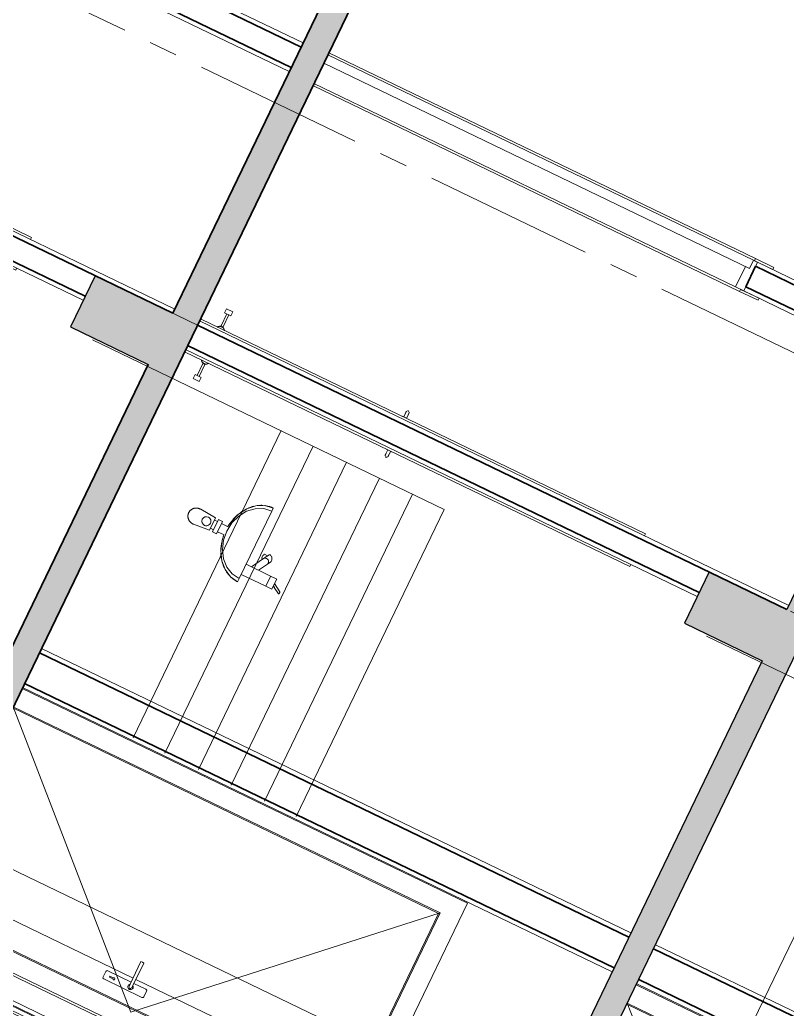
# Model space of a CAD drawing. Header units: millimetres. Extents: x 1373 to 40779, y 1939 to 6439.
# Drawn here: x 4892.6 to 4977, y 4713.9 to 4822.8 of the extents above; entities that cross this region are included whole.
import ezdxf

# ---------------------------------------------------------------- set-up
doc = ezdxf.new("R2010")
doc.units = ezdxf.units.MM
doc.linetypes.add('IMPORT-CENTER2', pattern=[112.5, 75, -12.5, 12.5, -12.5])
for name, color, linetype, lineweight in [('A-AREA-IDEN', 2, 'Continuous', 18), ('A-DETL', 6, 'Continuous', 30), ('A-DETL-GENF', 92, 'Continuous', 18), ('A-DOOR', 31, 'Continuous', 18), ('A-DOOR-FRAM', 31, 'Continuous', 18), ('A-FLOR-FNSH', 192, 'Continuous', 35), ('A-WALL', 20, 'Continuous', 9), ('A-WALL-FNSH', 113, 'Continuous', 18), ('HESAPLAMALAR', 2, 'Continuous', 30), ('P-SANR-FIXT', 6, 'Continuous', 18), ('S-GRID', 252, 'IMPORT-CENTER2', 5), ('YAZI', 2, 'Continuous', 18)]:
    doc.layers.add(name, color=color, linetype=linetype, lineweight=lineweight)

# ---------------------------------------------------------------- blocks, each defined once
blk = doc.blocks.new('_MB_KAPI_CAMLI_B - _m_kapı_80_camlı-V3-Schnitt 1')
at = {"layer": 'A-DOOR'}
for p, q in [((-477.55, 500), (-477.55, 501.22)), ((-476.05, 500.7), (-477.55, 500.7)), ((-477.55, 498.78), (-477.55, 500)), ((-477.55, 499.3), (-476.05, 499.3)), ((-476.82, 409.19), (-476.82, 410.81)), ((-476.82, 409.19), (-476.82, 409.6)), ((-470.65, 410.5), (-476.4, 410.5)), ((-476.4, 410.5), (-476.4, 409.5)), ((-476.4, 409.5), (-470.65, 409.5)), ((-468.65, 411.5), (-470.65, 411.5)), ((-470.65, 411.5), (-470.65, 408.5)), ((-468.65, 411.5), (-468.65, 408.5)), ((-470.65, 408.5), (-468.65, 408.5))]:
    blk.add_line(p, q, dxfattribs=at)
at = {"layer": 'A-DOOR', "flags": 128}
for points in [[(-475.05, 500.7), (-475.05, 500.7), (-475.05, 500.7), (-475.06, 500.7), (-475.06, 500.7), (-475.07, 500.7), (-475.08, 500.7), (-475.09, 500.7), (-475.1, 500.7), (-475.11, 500.7), (-475.13, 500.7), (-475.14, 500.7), (-475.16, 500.7), (-475.18, 500.7), (-475.2, 500.7), (-475.22, 500.7), (-475.25, 500.7), (-475.27, 500.7), (-475.3, 500.7), (-475.32, 500.7), (-475.35, 500.7), (-475.38, 500.7), (-475.41, 500.7), (-475.44, 500.7), (-475.48, 500.7), (-475.51, 500.7), (-475.54, 500.7), (-475.58, 500.7), (-475.61, 500.7), (-475.65, 500.7), (-475.69, 500.7), (-475.72, 500.7), (-475.76, 500.7), (-475.8, 500.7), (-475.84, 500.7), (-475.88, 500.7), (-475.92, 500.7), (-475.96, 500.7), (-476, 500.7), (-476.04, 500.7), (-476.05, 500.7)], [(-476.05, 499.3), (-476.01, 499.3), (-475.97, 499.3), (-475.93, 499.3), (-475.89, 499.3), (-475.85, 499.3), (-475.81, 499.3), (-475.77, 499.3), (-475.73, 499.3), (-475.7, 499.3), (-475.66, 499.3), (-475.62, 499.3), (-475.59, 499.3), (-475.55, 499.3), (-475.52, 499.3), (-475.48, 499.3), (-475.45, 499.3), (-475.42, 499.3), (-475.39, 499.3), (-475.36, 499.3), (-475.33, 499.3), (-475.3, 499.3), (-475.28, 499.3), (-475.25, 499.3), (-475.23, 499.3), (-475.21, 499.3), (-475.19, 499.3), (-475.17, 499.3), (-475.15, 499.3), (-475.13, 499.3), (-475.12, 499.3), (-475.1, 499.3), (-475.09, 499.3), (-475.08, 499.3), (-475.07, 499.3), (-475.06, 499.3), (-475.06, 499.3), (-475.05, 499.3), (-475.05, 499.3), (-475.05, 499.3)], [(-477.67, 411.74), (-477.6, 411.7), (-477.53, 411.66), (-477.47, 411.62), (-477.41, 411.57), (-477.34, 411.52), (-477.28, 411.46), (-477.23, 411.41), (-477.17, 411.35), (-477.12, 411.29), (-477.07, 411.23), (-477.02, 411.16), (-476.98, 411.1), (-476.93, 411.03), (-476.89, 410.96), (-476.86, 410.89), (-476.82, 410.82), (-476.82, 410.81)], [(-476.82, 409.19), (-476.85, 409.12), (-476.89, 409.05), (-476.93, 408.98), (-476.97, 408.91), (-477.01, 408.85), (-477.06, 408.78), (-477.11, 408.72), (-477.16, 408.66), (-477.22, 408.6), (-477.28, 408.54), (-477.34, 408.49), (-477.4, 408.44), (-477.46, 408.39), (-477.53, 408.34), (-477.59, 408.3), (-477.66, 408.26)], [(-476.82, 410.81), (-476.81, 410.79), (-476.8, 410.77), (-476.79, 410.75), (-476.78, 410.73), (-476.77, 410.72), (-476.75, 410.7), (-476.74, 410.68), (-476.73, 410.67), (-476.71, 410.65), (-476.7, 410.64), (-476.68, 410.62), (-476.67, 410.61), (-476.65, 410.6), (-476.63, 410.59), (-476.62, 410.57), (-476.6, 410.56), (-476.58, 410.55), (-476.56, 410.54), (-476.54, 410.54), (-476.52, 410.53), (-476.5, 410.52), (-476.48, 410.52), (-476.46, 410.51), (-476.44, 410.51), (-476.42, 410.5), (-476.4, 410.5), (-476.4, 410.5)], [(-476.4, 409.5), (-476.42, 409.5), (-476.44, 409.49), (-476.46, 409.49), (-476.48, 409.48), (-476.5, 409.48), (-476.52, 409.47), (-476.54, 409.46), (-476.56, 409.46), (-476.58, 409.45), (-476.6, 409.44), (-476.61, 409.43), (-476.63, 409.42), (-476.65, 409.4), (-476.67, 409.39), (-476.68, 409.38), (-476.7, 409.36), (-476.71, 409.35), (-476.73, 409.33), (-476.74, 409.32), (-476.75, 409.3), (-476.77, 409.29), (-476.78, 409.27), (-476.79, 409.25), (-476.8, 409.23), (-476.81, 409.21), (-476.82, 409.2), (-476.82, 409.19)]]:
    blk.add_lwpolyline(points, dxfattribs=at)
at = {"layer": 'A-DOOR'}
for start, end in [(60, 105), (255, 300), (0, 30), (330, 0)]:
    blk.add_arc((-475.05, 500), 0.7, start, end, dxfattribs=at)
at = {"layer": 'A-DOOR-FRAM'}
for p, q in [((-493.65, 400), (-493.65, 617.5)), ((-492.65, 617.5), (-493.65, 617.5)), ((-477.65, 617.5), (-478.65, 617.5)), ((-477.65, 617.5), (-477.65, 400))]:
    blk.add_line(p, q, dxfattribs=at)
blk = doc.blocks.new('_MB_KAPI_CAMLI_B - _m_kapı_100_camlı-2073306-Schnitt 1')
at = {"layer": 'A-DOOR'}
for p, q in [((-493.75, 500.7), (-495.25, 500.7)), ((-493.75, 501.22), (-493.75, 500)), ((-495.25, 499.3), (-493.75, 499.3)), ((-493.75, 500), (-493.75, 498.78)), ((-500.65, 411.5), (-502.65, 411.5)), ((-502.65, 408.5), (-502.65, 411.5)), ((-500.65, 408.5), (-500.65, 411.5)), ((-494.9, 410.5), (-500.65, 410.5)), ((-500.65, 409.5), (-494.9, 409.5)), ((-494.9, 409.5), (-494.9, 410.5)), ((-494.48, 410.81), (-494.48, 409.19)), ((-494.48, 409.6), (-494.48, 409.19)), ((-502.65, 408.5), (-500.65, 408.5))]:
    blk.add_line(p, q, dxfattribs=at)
at = {"layer": 'A-DOOR', "flags": 128}
for points in [[(-495.25, 500.7), (-495.29, 500.7), (-495.33, 500.7), (-495.37, 500.7), (-495.41, 500.7), (-495.45, 500.7), (-495.49, 500.7), (-495.52, 500.7), (-495.56, 500.7), (-495.6, 500.7), (-495.64, 500.7), (-495.67, 500.7), (-495.71, 500.7), (-495.75, 500.7), (-495.78, 500.7), (-495.81, 500.7), (-495.85, 500.7), (-495.88, 500.7), (-495.91, 500.7), (-495.94, 500.7), (-495.97, 500.7), (-495.99, 500.7), (-496.02, 500.7), (-496.04, 500.7), (-496.07, 500.7), (-496.09, 500.7), (-496.11, 500.7), (-496.13, 500.7), (-496.15, 500.7), (-496.17, 500.7), (-496.18, 500.7), (-496.19, 500.7), (-496.21, 500.7), (-496.22, 500.7), (-496.23, 500.7), (-496.23, 500.7), (-496.24, 500.7), (-496.24, 500.7), (-496.25, 500.7), (-496.25, 500.7)], [(-496.25, 499.3), (-496.25, 499.3), (-496.25, 499.3), (-496.24, 499.3), (-496.24, 499.3), (-496.23, 499.3), (-496.22, 499.3), (-496.21, 499.3), (-496.2, 499.3), (-496.18, 499.3), (-496.17, 499.3), (-496.15, 499.3), (-496.14, 499.3), (-496.12, 499.3), (-496.1, 499.3), (-496.07, 499.3), (-496.05, 499.3), (-496.03, 499.3), (-496, 499.3), (-495.97, 499.3), (-495.95, 499.3), (-495.92, 499.3), (-495.89, 499.3), (-495.85, 499.3), (-495.82, 499.3), (-495.79, 499.3), (-495.75, 499.3), (-495.72, 499.3), (-495.68, 499.3), (-495.65, 499.3), (-495.61, 499.3), (-495.57, 499.3), (-495.54, 499.3), (-495.5, 499.3), (-495.46, 499.3), (-495.42, 499.3), (-495.38, 499.3), (-495.34, 499.3), (-495.3, 499.3), (-495.26, 499.3), (-495.25, 499.3)], [(-494.9, 410.5), (-494.88, 410.5), (-494.86, 410.51), (-494.84, 410.51), (-494.82, 410.52), (-494.8, 410.52), (-494.78, 410.53), (-494.76, 410.54), (-494.74, 410.54), (-494.72, 410.55), (-494.7, 410.56), (-494.68, 410.57), (-494.66, 410.58), (-494.65, 410.6), (-494.63, 410.61), (-494.62, 410.62), (-494.6, 410.64), (-494.58, 410.65), (-494.57, 410.67), (-494.56, 410.68), (-494.54, 410.7), (-494.53, 410.71), (-494.52, 410.73), (-494.51, 410.75), (-494.5, 410.77), (-494.49, 410.79), (-494.48, 410.8), (-494.48, 410.81)], [(-494.48, 409.19), (-494.49, 409.21), (-494.5, 409.23), (-494.51, 409.25), (-494.52, 409.27), (-494.53, 409.28), (-494.54, 409.3), (-494.56, 409.32), (-494.57, 409.33), (-494.58, 409.35), (-494.6, 409.36), (-494.61, 409.38), (-494.63, 409.39), (-494.65, 409.4), (-494.66, 409.41), (-494.68, 409.43), (-494.7, 409.44), (-494.72, 409.45), (-494.74, 409.46), (-494.75, 409.46), (-494.77, 409.47), (-494.79, 409.48), (-494.81, 409.48), (-494.83, 409.49), (-494.85, 409.49), (-494.87, 409.5), (-494.9, 409.5), (-494.9, 409.5)], [(-494.48, 410.81), (-494.45, 410.88), (-494.41, 410.95), (-494.37, 411.02), (-494.33, 411.09), (-494.28, 411.15), (-494.24, 411.22), (-494.19, 411.28), (-494.13, 411.34), (-494.08, 411.4), (-494.02, 411.46), (-493.96, 411.51), (-493.9, 411.56), (-493.84, 411.61), (-493.77, 411.66), (-493.7, 411.7), (-493.64, 411.74)], [(-493.63, 408.26), (-493.69, 408.3), (-493.76, 408.34), (-493.83, 408.38), (-493.89, 408.43), (-493.95, 408.48), (-494.01, 408.54), (-494.07, 408.59), (-494.13, 408.65), (-494.18, 408.71), (-494.23, 408.77), (-494.28, 408.84), (-494.32, 408.9), (-494.36, 408.97), (-494.4, 409.04), (-494.44, 409.11), (-494.47, 409.18), (-494.48, 409.19)]]:
    blk.add_lwpolyline(points, dxfattribs=at)
at = {"layer": 'A-DOOR'}
for start, end in [(75, 120), (150, 180), (180, 210), (240, 285)]:
    blk.add_arc((-496.25, 500), 0.7, start, end, dxfattribs=at)
blk = doc.blocks.new('_MB_KAPI_CAMLI_B - _m_kapı_100_camlı-V2-Schnitt 1')
at = {"layer": 'A-DOOR'}
for p, q in [((-205.65, 505), (-304.15, 608.5)), ((-207.65, 608), (-303.65, 608)), ((-303.65, 400), (-303.65, 608)), ((-207.65, 608), (-207.65, 400)), ((-239.65, 596), (-239.65, 416)), ((-239.65, 596), (-219.65, 596)), ((-219.65, 500.66), (-219.65, 596)), ((-205.65, 505), (-304.15, 400)), ((-217.65, 506.52), (-217.65, 500.67)), ((-214.32, 507.19), (-216.98, 507.19)), ((-213.65, 487.86), (-213.65, 506.52)), ((-216.65, 500.7), (-227.65, 500.7)), ((-227.65, 500.7), (-227.65, 500)), ((-227.65, 500), (-227.65, 499.3)), ((-227.65, 499.3), (-216.65, 499.3)), ((-219.65, 416), (-219.65, 499.32)), ((-217.65, 499.32), (-217.65, 487.86)), ((-215.9, 489.76), (-215.9, 491.39)), ((-215.4, 489.76), (-215.9, 489.76)), ((-215.4, 491.39), (-215.4, 489.76)), ((-216.98, 487.19), (-214.32, 487.19)), ((-239.65, 416), (-219.65, 416))]:
    blk.add_line(p, q, dxfattribs=at)
at = {"layer": 'A-DOOR', "flags": 128}
for points in [[(-215.65, 500.7), (-215.65, 500.7), (-215.65, 500.7), (-215.66, 500.7), (-215.66, 500.7), (-215.67, 500.7), (-215.68, 500.7), (-215.69, 500.7), (-215.7, 500.7), (-215.71, 500.7), (-215.73, 500.7), (-215.74, 500.7), (-215.76, 500.7), (-215.78, 500.7), (-215.8, 500.7), (-215.82, 500.7), (-215.85, 500.7), (-215.87, 500.7), (-215.9, 500.7), (-215.92, 500.7), (-215.95, 500.7), (-215.98, 500.7), (-216.01, 500.7), (-216.04, 500.7), (-216.08, 500.7), (-216.11, 500.7), (-216.14, 500.7), (-216.18, 500.7), (-216.21, 500.7), (-216.25, 500.7), (-216.29, 500.7), (-216.32, 500.7), (-216.36, 500.7), (-216.4, 500.7), (-216.44, 500.7), (-216.48, 500.7), (-216.52, 500.7), (-216.56, 500.7), (-216.6, 500.7), (-216.64, 500.7), (-216.65, 500.7)], [(-216.65, 499.3), (-216.61, 499.3), (-216.57, 499.3), (-216.53, 499.3), (-216.49, 499.3), (-216.45, 499.3), (-216.41, 499.3), (-216.37, 499.3), (-216.33, 499.3), (-216.3, 499.3), (-216.26, 499.3), (-216.22, 499.3), (-216.19, 499.3), (-216.15, 499.3), (-216.12, 499.3), (-216.08, 499.3), (-216.05, 499.3), (-216.02, 499.3), (-215.99, 499.3), (-215.96, 499.3), (-215.93, 499.3), (-215.9, 499.3), (-215.88, 499.3), (-215.85, 499.3), (-215.83, 499.3), (-215.81, 499.3), (-215.79, 499.3), (-215.77, 499.3), (-215.75, 499.3), (-215.73, 499.3), (-215.72, 499.3), (-215.7, 499.3), (-215.69, 499.3), (-215.68, 499.3), (-215.67, 499.3), (-215.66, 499.3), (-215.66, 499.3), (-215.65, 499.3), (-215.65, 499.3), (-215.65, 499.3)]]:
    blk.add_lwpolyline(points, dxfattribs=at)
at = {"layer": 'A-DOOR'}
for centre, radius, start, end in [((-216.98, 506.52), 0.668, 90, 180), ((-214.32, 506.52), 0.668, 0, 90), ((-215.65, 500), 1.22, 0, 146.1363), ((-215.65, 500), 0.7, 60, 105), ((-215.65, 500), 1.22, 213.8668, 0), ((-215.65, 500), 0.7, 255, 300), ((-215.65, 500), 0.7, 0, 30), ((-215.65, 500), 0.7, 330, 0), ((-215.65, 491.83), 0.5, 300, 240), ((-216.98, 487.86), 0.668, 180, 270), ((-214.32, 487.86), 0.668, 270, 0), ((-215.65, 410), 3, 90, 270), ((-215.65, 410), 1.98, 180, 270), ((-215.65, 410), 1.98, 120.302, 150.8747), ((-215.65, 410), 1.5, 90, 270), ((-215.65, 410), 1.98, 90, 105.0438), ((-215.65, 410), 3, 270, 90), ((-215.65, 410), 1.98, 0, 90), ((-215.65, 410), 1.5, 270, 90), ((-215.65, 410), 1.98, 270, 285.0438), ((-215.65, 410), 1.98, 300.302, 330.8747)]:
    blk.add_arc(centre, radius, start, end, dxfattribs=at)
at = {"layer": 'A-DOOR-FRAM'}
for p, q in [((-198.65, 617.5), (-313.15, 617.5)), ((-313.15, 617.5), (-313.15, 400)), ((-304.15, 608.5), (-207.15, 608.5)), ((-304.15, 400), (-304.15, 608.5)), ((-303.65, 400), (-303.65, 608)), ((-303.65, 608), (-207.65, 608)), ((-207.65, 400), (-207.65, 608)), ((-207.15, 608.5), (-207.15, 400))]:
    blk.add_line(p, q, dxfattribs=at)
blk = doc.blocks.new('_MB_KAPI_CAMLI_B - _m_kapı_80_camlı-2074372-Schnitt 1')
at = {"layer": 'A-DOOR'}
for p, q in [((-187.65, 608), (-187.65, 596)), ((-183.65, 608), (-187.65, 608)), ((-183.65, 596), (-183.65, 608)), ((-187.65, 596), (-183.65, 596)), ((-187.65, 416), (-187.65, 596)), ((-185.45, 596), (-185.85, 596)), ((-185.85, 596), (-185.85, 416)), ((-185.45, 416), (-185.45, 596)), ((-183.65, 416), (-183.65, 596)), ((-187.65, 507.19), (-188.45, 507.19)), ((-188.45, 507.19), (-188.45, 507.1)), ((-188.45, 507.19), (-188.45, 506.52)), ((-188.45, 487.86), (-188.45, 506.52)), ((-182.85, 507.19), (-183.65, 507.19)), ((-182.85, 506.52), (-182.85, 507.19)), ((-182.85, 507.1), (-182.85, 507.19)), ((-182.85, 506.52), (-182.85, 487.86)), ((-188.75, 500.7), (-190.25, 500.7)), ((-188.45, 501.22), (-188.75, 501.22)), ((-188.75, 501.22), (-188.75, 500)), ((-182.55, 501.22), (-182.85, 501.22)), ((-182.55, 500), (-182.55, 501.22)), ((-181.05, 500.7), (-182.55, 500.7)), ((-190.25, 499.3), (-188.75, 499.3)), ((-188.75, 500), (-188.75, 498.78)), ((-188.75, 498.78), (-188.45, 498.78)), ((-182.85, 498.78), (-182.55, 498.78)), ((-182.55, 498.78), (-182.55, 500)), ((-182.55, 499.3), (-181.05, 499.3)), ((-188.45, 487.86), (-188.45, 487.19)), ((-182.85, 487.19), (-182.85, 487.86)), ((-188.45, 487.28), (-188.45, 487.19)), ((-188.45, 487.19), (-187.65, 487.19)), ((-183.65, 487.19), (-182.85, 487.19)), ((-182.85, 487.19), (-182.85, 487.28)), ((-187.65, 416), (-187.65, 400)), ((-183.65, 416), (-187.65, 416)), ((-185.85, 416), (-185.45, 416)), ((-183.65, 400), (-183.65, 416)), ((-183.35, 413), (-183.65, 413)), ((-183.35, 413), (-183.35, 407)), ((-181.82, 409.19), (-181.82, 410.81)), ((-175.65, 410.5), (-181.4, 410.5)), ((-181.4, 410.5), (-181.4, 409.5)), ((-181.4, 409.5), (-175.65, 409.5)), ((-173.65, 411.5), (-175.65, 411.5)), ((-175.65, 411.5), (-175.65, 408.5)), ((-173.65, 411.5), (-173.65, 408.5)), ((-183.65, 407), (-183.35, 407)), ((-175.65, 408.5), (-173.65, 408.5)), ((-187.65, 400), (-183.65, 400))]:
    blk.add_line(p, q, dxfattribs=at)
at = {"layer": 'A-DOOR', "flags": 128}
for points in [[(-191.95, 500.03), (-191.95, 500.06), (-191.94, 500.08), (-191.94, 500.11), (-191.93, 500.14), (-191.93, 500.17), (-191.92, 500.19), (-191.91, 500.22), (-191.9, 500.25), (-191.89, 500.27), (-191.88, 500.3), (-191.87, 500.32), (-191.86, 500.35), (-191.84, 500.37), (-191.83, 500.4), (-191.81, 500.42), (-191.79, 500.44), (-191.77, 500.46), (-191.76, 500.48), (-191.74, 500.5), (-191.72, 500.52), (-191.69, 500.54), (-191.67, 500.56), (-191.65, 500.57), (-191.63, 500.59)], [(-191.58, 500.62), (-191.55, 500.63), (-191.53, 500.64), (-191.5, 500.65), (-191.48, 500.66), (-191.45, 500.67), (-191.42, 500.68), (-191.4, 500.68), (-191.37, 500.69), (-191.34, 500.69), (-191.31, 500.7), (-191.28, 500.7), (-191.26, 500.7), (-191.25, 500.7)], [(-191.25, 500.7), (-191.25, 500.7), (-191.25, 500.7), (-191.24, 500.7), (-191.24, 500.7), (-191.23, 500.7), (-191.22, 500.7), (-191.21, 500.7), (-191.2, 500.7), (-191.18, 500.7), (-191.17, 500.7), (-191.15, 500.7), (-191.14, 500.7), (-191.12, 500.7), (-191.1, 500.7), (-191.07, 500.7), (-191.05, 500.7), (-191.03, 500.7), (-191, 500.7), (-190.97, 500.7), (-190.95, 500.7), (-190.92, 500.7), (-190.89, 500.7), (-190.85, 500.7), (-190.82, 500.7), (-190.79, 500.7), (-190.75, 500.7), (-190.72, 500.7), (-190.68, 500.7), (-190.65, 500.7), (-190.61, 500.7), (-190.57, 500.7), (-190.54, 500.7), (-190.5, 500.7), (-190.46, 500.7), (-190.42, 500.7), (-190.38, 500.7), (-190.34, 500.7), (-190.3, 500.7), (-190.26, 500.7), (-190.25, 500.7)], [(-181.05, 500.7), (-181.01, 500.7), (-180.97, 500.7), (-180.93, 500.7), (-180.89, 500.7), (-180.85, 500.7), (-180.81, 500.7), (-180.77, 500.7), (-180.73, 500.7), (-180.7, 500.7), (-180.66, 500.7), (-180.62, 500.7), (-180.59, 500.7), (-180.55, 500.7), (-180.52, 500.7), (-180.48, 500.7), (-180.45, 500.7), (-180.42, 500.7), (-180.39, 500.7), (-180.36, 500.7), (-180.33, 500.7), (-180.3, 500.7), (-180.28, 500.7), (-180.25, 500.7), (-180.23, 500.7), (-180.21, 500.7), (-180.19, 500.7), (-180.17, 500.7), (-180.15, 500.7), (-180.13, 500.7), (-180.12, 500.7), (-180.1, 500.7), (-180.09, 500.7), (-180.08, 500.7), (-180.07, 500.7), (-180.06, 500.7), (-180.06, 500.7), (-180.05, 500.7), (-180.05, 500.7), (-180.05, 500.7)], [(-180.05, 500.7), (-180.02, 500.7), (-179.99, 500.7), (-179.96, 500.69), (-179.94, 500.69), (-179.91, 500.69), (-179.88, 500.68), (-179.86, 500.67), (-179.83, 500.66), (-179.8, 500.66), (-179.78, 500.64), (-179.75, 500.63), (-179.73, 500.62), (-179.7, 500.61)], [(-179.65, 500.58), (-179.63, 500.56), (-179.61, 500.54), (-179.59, 500.53), (-179.57, 500.51), (-179.55, 500.49), (-179.53, 500.47), (-179.51, 500.45), (-179.49, 500.42), (-179.48, 500.4), (-179.46, 500.38), (-179.44, 500.35), (-179.43, 500.33), (-179.42, 500.3), (-179.41, 500.28), (-179.4, 500.25), (-179.39, 500.23), (-179.38, 500.2), (-179.37, 500.17), (-179.36, 500.15), (-179.36, 500.12), (-179.35, 500.09), (-179.35, 500.06), (-179.35, 500.04)], [(-191.64, 499.42), (-191.67, 499.44), (-191.69, 499.46), (-191.71, 499.47), (-191.73, 499.49), (-191.75, 499.51), (-191.77, 499.53), (-191.79, 499.55), (-191.81, 499.58), (-191.82, 499.6), (-191.84, 499.62), (-191.85, 499.65), (-191.87, 499.67), (-191.88, 499.7), (-191.89, 499.72), (-191.9, 499.75), (-191.91, 499.77), (-191.92, 499.8), (-191.93, 499.83), (-191.93, 499.85), (-191.94, 499.88), (-191.94, 499.91), (-191.95, 499.94), (-191.95, 499.96)], [(-191.25, 499.3), (-191.28, 499.3), (-191.3, 499.3), (-191.33, 499.31), (-191.36, 499.31), (-191.39, 499.31), (-191.41, 499.32), (-191.44, 499.33), (-191.47, 499.34), (-191.5, 499.34), (-191.52, 499.36), (-191.55, 499.37), (-191.57, 499.38), (-191.6, 499.39)], [(-190.25, 499.3), (-190.29, 499.3), (-190.33, 499.3), (-190.37, 499.3), (-190.41, 499.3), (-190.45, 499.3), (-190.49, 499.3), (-190.52, 499.3), (-190.56, 499.3), (-190.6, 499.3), (-190.64, 499.3), (-190.67, 499.3), (-190.71, 499.3), (-190.75, 499.3), (-190.78, 499.3), (-190.81, 499.3), (-190.85, 499.3), (-190.88, 499.3), (-190.91, 499.3), (-190.94, 499.3), (-190.97, 499.3), (-190.99, 499.3), (-191.02, 499.3), (-191.04, 499.3), (-191.07, 499.3), (-191.09, 499.3), (-191.11, 499.3), (-191.13, 499.3), (-191.15, 499.3), (-191.17, 499.3), (-191.18, 499.3), (-191.19, 499.3), (-191.21, 499.3), (-191.22, 499.3), (-191.23, 499.3), (-191.23, 499.3), (-191.24, 499.3), (-191.24, 499.3), (-191.25, 499.3), (-191.25, 499.3)], [(-180.05, 499.3), (-180.05, 499.3), (-180.05, 499.3), (-180.06, 499.3), (-180.06, 499.3), (-180.07, 499.3), (-180.08, 499.3), (-180.09, 499.3), (-180.1, 499.3), (-180.11, 499.3), (-180.13, 499.3), (-180.14, 499.3), (-180.16, 499.3), (-180.18, 499.3), (-180.2, 499.3), (-180.22, 499.3), (-180.25, 499.3), (-180.27, 499.3), (-180.3, 499.3), (-180.32, 499.3), (-180.35, 499.3), (-180.38, 499.3), (-180.41, 499.3), (-180.44, 499.3), (-180.48, 499.3), (-180.51, 499.3), (-180.54, 499.3), (-180.58, 499.3), (-180.61, 499.3), (-180.65, 499.3), (-180.69, 499.3), (-180.72, 499.3), (-180.76, 499.3), (-180.8, 499.3), (-180.84, 499.3), (-180.88, 499.3), (-180.92, 499.3), (-180.96, 499.3), (-181, 499.3), (-181.04, 499.3), (-181.05, 499.3)], [(-179.72, 499.38), (-179.74, 499.37), (-179.77, 499.36), (-179.79, 499.35), (-179.82, 499.34), (-179.85, 499.33), (-179.87, 499.32), (-179.9, 499.32), (-179.93, 499.31), (-179.96, 499.31), (-179.99, 499.3), (-180.01, 499.3), (-180.04, 499.3), (-180.05, 499.3)], [(-179.35, 499.97), (-179.35, 499.94), (-179.35, 499.92), (-179.36, 499.89), (-179.36, 499.86), (-179.37, 499.83), (-179.38, 499.81), (-179.38, 499.78), (-179.39, 499.75), (-179.4, 499.73), (-179.42, 499.7), (-179.43, 499.68), (-179.44, 499.65), (-179.46, 499.63), (-179.47, 499.6), (-179.49, 499.58), (-179.5, 499.56), (-179.52, 499.54), (-179.54, 499.52), (-179.56, 499.5), (-179.58, 499.48), (-179.6, 499.46), (-179.62, 499.44), (-179.65, 499.43), (-179.67, 499.41)], [(-183.35, 411.98), (-183.27, 411.96), (-183.19, 411.95), (-183.11, 411.93), (-183.04, 411.9), (-182.96, 411.88), (-182.89, 411.85), (-182.81, 411.82), (-182.74, 411.78), (-182.67, 411.74), (-182.6, 411.7), (-182.53, 411.66), (-182.47, 411.62), (-182.41, 411.57), (-182.34, 411.52), (-182.28, 411.46), (-182.23, 411.41), (-182.17, 411.35), (-182.12, 411.29), (-182.07, 411.23), (-182.02, 411.16), (-181.98, 411.1), (-181.93, 411.03), (-181.89, 410.96), (-181.86, 410.89), (-181.82, 410.82), (-181.82, 410.81)], [(-181.82, 409.19), (-181.85, 409.12), (-181.89, 409.05), (-181.93, 408.98), (-181.97, 408.91), (-182.01, 408.85), (-182.06, 408.78), (-182.11, 408.72), (-182.16, 408.66), (-182.22, 408.6), (-182.28, 408.54), (-182.34, 408.49), (-182.4, 408.44), (-182.46, 408.39), (-182.53, 408.34), (-182.59, 408.3), (-182.66, 408.26), (-182.73, 408.22), (-182.8, 408.19), (-182.88, 408.15), (-182.95, 408.13), (-183.03, 408.1), (-183.1, 408.08), (-183.18, 408.06), (-183.26, 408.04), (-183.34, 408.02), (-183.35, 408.02)], [(-181.82, 410.81), (-181.81, 410.79), (-181.8, 410.77), (-181.79, 410.75), (-181.78, 410.73), (-181.77, 410.72), (-181.75, 410.7), (-181.74, 410.68), (-181.73, 410.67), (-181.71, 410.65), (-181.7, 410.64), (-181.68, 410.62), (-181.67, 410.61), (-181.65, 410.6), (-181.63, 410.59), (-181.62, 410.57), (-181.6, 410.56), (-181.58, 410.55), (-181.56, 410.54), (-181.54, 410.54), (-181.52, 410.53), (-181.5, 410.52), (-181.48, 410.52), (-181.46, 410.51), (-181.44, 410.51), (-181.42, 410.5), (-181.4, 410.5), (-181.4, 410.5)], [(-181.4, 409.5), (-181.42, 409.5), (-181.44, 409.49), (-181.46, 409.49), (-181.48, 409.48), (-181.5, 409.48), (-181.52, 409.47), (-181.54, 409.46), (-181.56, 409.46), (-181.58, 409.45), (-181.6, 409.44), (-181.61, 409.43), (-181.63, 409.42), (-181.65, 409.4), (-181.67, 409.39), (-181.68, 409.38), (-181.7, 409.36), (-181.71, 409.35), (-181.73, 409.33), (-181.74, 409.32), (-181.75, 409.3), (-181.77, 409.29), (-181.78, 409.27), (-181.79, 409.25), (-181.8, 409.23), (-181.81, 409.21), (-181.82, 409.2), (-181.82, 409.19)]]:
    blk.add_lwpolyline(points, dxfattribs=at)
at = {"layer": 'A-DOOR'}
for centre, start, end in [((-191.25, 500), 0, 180), ((-180.05, 500), 0, 180), ((-191.25, 500), 180, 0), ((-180.05, 500), 180, 0)]:
    blk.add_arc(centre, 0.7, start, end, dxfattribs=at)
at = {"layer": 'A-DOOR-FRAM'}
for p, q in [((-198.65, 617.5), (-198.65, 608.5)), ((-197.65, 617.5), (-198.65, 617.5)), ((-197.65, 608.5), (-197.65, 617.5)), ((-182.65, 617.5), (-183.65, 617.5)), ((-183.65, 617.5), (-183.65, 608.5)), ((-182.65, 608.5), (-182.65, 617.5)), ((-197.65, 610), (-197.65, 606)), ((-183.65, 610), (-197.65, 610)), ((-183.65, 608), (-183.65, 610)), ((-198.65, 608.5), (-197.65, 608.5)), ((-198.65, 400), (-198.65, 608.5)), ((-197.65, 606), (-187.65, 606)), ((-197.65, 400), (-197.65, 606)), ((-187.65, 606), (-187.65, 608)), ((-187.65, 608), (-183.65, 608)), ((-183.65, 608.5), (-182.65, 608.5)), ((-182.65, 608.5), (-182.65, 501.06)), ((-182.65, 498.94), (-182.65, 411.64)), ((-182.65, 408.38), (-182.65, 400))]:
    blk.add_line(p, q, dxfattribs=at)
blk = doc.blocks.new('_MB_KAPI_CAMLI_B - _m_kapı_90_camlı-2078673-Schnitt 1')
at = {"layer": 'A-DOOR'}
for p, q in [((-618.65, 608), (-622.65, 608)), ((-622.65, 608), (-622.65, 400)), ((-618.65, 400), (-618.65, 608)), ((-622.65, 400), (-618.65, 400))]:
    blk.add_line(p, q, dxfattribs=at)
at = {"layer": 'A-DOOR-FRAM'}
for p, q in [((-623.65, 617.5), (-623.65, 608.5)), ((-622.65, 617.5), (-623.65, 617.5)), ((-622.65, 608.5), (-622.65, 617.5)), ((-607.65, 617.5), (-608.65, 617.5)), ((-608.65, 617.5), (-608.65, 608.5)), ((-607.65, 608.5), (-607.65, 617.5)), ((-608.65, 610), (-622.65, 610)), ((-622.65, 610), (-622.65, 608)), ((-608.65, 606), (-608.65, 610)), ((-623.65, 608.5), (-622.65, 608.5)), ((-623.65, 400), (-623.65, 608.5)), ((-622.65, 608), (-618.65, 608)), ((-618.65, 608), (-618.65, 606)), ((-618.65, 606), (-608.65, 606)), ((-608.65, 608.5), (-607.65, 608.5)), ((-608.65, 606), (-608.65, 400)), ((-607.65, 608.5), (-607.65, 400))]:
    blk.add_line(p, q, dxfattribs=at)
blk = doc.blocks.new('A$Cb0e8746a')
at = {"layer": 'YAZI', "linetype": 'Continuous', "lineweight": 0}
for p, q in [((0.02, 171.86), (150.05, 171.86)), ((0.02, 171.86), (0.09, 0)), ((150.05, 156.33), (0.02, 156.33)), ((150.05, 140.15), (0.02, 140.15)), ((150.05, 124.15), (0.02, 124.15)), ((150.05, 107.74), (0.02, 107.74)), ((150.05, 92.15), (0, 92.15))]:
    blk.add_line(p, q, dxfattribs=at)
blk = doc.blocks.new('A$C30a75ea0')
at = {"layer": 'A-DETL-GENF'}
h = blk.add_hatch(dxfattribs=at)
h.set_pattern_fill('ANSI33', color=153, style=0)
h.set_pattern_definition([(45, (-27770.17, 3654.365), (-4.490128, 4.490128), []), (45, (-27765.68, 3654.365), (-4.490128, 4.490128), [3.175, -1.5875])])
h.paths.add_polyline_path([(1940.75, 535.19), (1940.75, 2323.19), (2190.75, 2323.19), (2190.75, 2285.19), (2215.75, 2285.19), (2215.75, 2323.19), (2791.04, 2323.19), (2791.04, 2285.19), (2816.04, 2285.19), (2816.04, 2323.19), (2997.07, 2323.19), (2997.07, 2335.19), (2190.75, 2335.19), (1940.75, 2335.19), (1940.75, 2500.19), (1700.75, 2500.19), (1700.75, 2335.19), (601.03, 2335.19), (601.03, 2323.19), (731.03, 2323.19), (731.03, 2285.19), (756.03, 2285.19), (756.03, 2323.19), (1245.75, 2323.19), (1245.75, 2285.19), (1270.75, 2285.19), (1270.75, 2323.19), (1700.75, 2323.19), (1700.75, 2035.19), (630.76, 2035.19), (630.76, 2023.19), (731.03, 2023.19), (731.03, 1985.19), (756.03, 1985.19), (756.03, 2023.19), (1245.75, 2023.19), (1245.75, 1985.19), (1270.75, 1985.19), (1270.75, 2023.19), (1700.75, 2023.19), (1700.75, 1735.19), (630.76, 1735.19), (630.76, 1723.19), (731.03, 1723.19), (731.03, 1685.19), (756.03, 1685.19), (756.03, 1723.19), (1245.75, 1723.19), (1245.75, 1685.19), (1270.75, 1685.19), (1270.75, 1723.19), (1700.75, 1723.19), (1700.75, 1435.19), (630.76, 1435.19), (630.76, 1423.19), (731.03, 1423.19), (731.03, 1385.19), (756.03, 1385.19), (756.03, 1423.19), (1245.75, 1423.19), (1245.75, 1385.19), (1270.75, 1385.19), (1270.75, 1423.19), (1700.75, 1423.19), (1700.75, 1135.19), (630.76, 1135.19), (630.76, 1123.19), (731.03, 1123.19), (731.03, 1085.19), (756.03, 1085.19), (756.03, 1123.19), (1245.75, 1123.19), (1245.75, 1085.19), (1270.75, 1085.19), (1270.75, 1123.19), (1700.75, 1123.19), (1700.75, 835.19), (731.03, 835.19), (731.03, 805.19), (430.71, 805.19), (430.72, 535.19), (430.72, 505.19), (731.03, 505.19), (731.03, 475.19), (1700.75, 475.19), (1700.75, 345.19), (1940.75, 345.19), (1940.75, 475.19), (2816.04, 475.19), (2866.04, 475.19), (2866.04, 535.19), (2816.04, 535.19), (2816.04, 835.19), (2791.9, 835.19), (2190.75, 835.19), (2190.75, 785.19), (2215.75, 785.19), (2215.75, 823.19), (2791.9, 823.19), (2791.9, 535.19)])
h.paths.add_polyline_path([(1915.75, 385.19), (1725.75, 385.19), (1725.75, 535.19), (1725.75, 2485.19), (1915.75, 2485.19), (1915.75, 2035.19), (1915.75, 535.19)], flags=16)
h.paths.add_polyline_path([(1700.75, 535.19), (455.71, 535.19), (455.71, 790.56), (731.03, 790.56), (756.03, 789.56), (756.03, 823.19), (1245.75, 823.19), (1245.75, 785.19), (1270.75, 785.19), (1270.75, 823.19), (1700.75, 823.19)], flags=16)
at = {"layer": 'A-DETL'}
for points in [[(630.76, 2035.19), (630.76, 2023.19), (731.03, 2023.19), (731.03, 1985.19), (756.03, 1985.19), (756.03, 2023.19), (1245.75, 2023.19), (1245.75, 1985.19), (1270.75, 1985.19), (1270.75, 2023.19), (1700.75, 2023.19)], [(1700.75, 2035.19), (630.76, 2035.19)], [(630.76, 1735.19), (630.76, 1723.19), (731.03, 1723.19), (731.03, 1685.19), (756.03, 1685.19), (756.03, 1723.19), (1245.75, 1723.19), (1245.75, 1685.19), (1270.75, 1685.19), (1270.75, 1723.19), (1700.75, 1723.19)], [(1700.75, 1735.19), (630.76, 1735.19)]]:
    blk.add_lwpolyline(points, dxfattribs=at)
at = {"layer": 'A-FLOR-FNSH', "color": 250}
for p, q in [((1700.75, 1735.19), (630.76, 1735.19)), ((756.03, 1723.19), (1245.75, 1723.19)), ((1270.75, 1723.19), (1700.75, 1723.19))]:
    blk.add_line(p, q, dxfattribs=at)
at = {"layer": 'A-WALL', "lineweight": 35}
for p, q in [((1405.75, 2323.19), (1405.75, 2035.19)), ((1420.75, 2323.19), (1420.75, 2035.19)), ((1115.75, 2023.19), (1115.75, 1945.19)), ((1125.75, 2023.19), (1125.75, 1945.19)), ((1245.75, 1735.19), (1245.75, 2023.19)), ((1405.75, 2023.19), (1405.75, 1735.19)), ((1420.75, 2023.19), (1420.75, 1735.19)), ((1255.75, 1735.19), (1255.75, 1985.19)), ((1115.75, 1945.19), (1125.75, 1945.19)), ((1115.75, 1723.19), (1115.75, 1645.19)), ((1125.75, 1723.19), (1125.75, 1645.19)), ((1245.75, 1435.19), (1245.75, 1723.19)), ((1255.75, 1435.19), (1255.75, 1685.19))]:
    blk.add_line(p, q, dxfattribs=at)
at = {"layer": 'A-WALL-FNSH', "color": 7, "lineweight": 9}
for p, q in [((1403.75, 2323.19), (1403.75, 2035.19)), ((1422.75, 2035.19), (1422.75, 2323.19)), ((1113.75, 2023.19), (1113.75, 1945.19)), ((1127.75, 1945.19), (1127.75, 2023.19)), ((1243.75, 2023.19), (1243.75, 1735.19)), ((1403.75, 2023.19), (1403.75, 1735.19)), ((1422.75, 1735.19), (1422.75, 2023.19)), ((1257.75, 1735.19), (1257.75, 1985.19)), ((1113.75, 1945.19), (1115.75, 1945.19)), ((1125.75, 1945.19), (1127.75, 1945.19)), ((1113.75, 1723.19), (1113.75, 1645.19)), ((1127.75, 1645.19), (1127.75, 1723.19)), ((1243.75, 1723.19), (1243.75, 1435.19)), ((1257.75, 1435.19), (1257.75, 1685.19))]:
    blk.add_line(p, q, dxfattribs=at)
at = {"layer": 'P-SANR-FIXT', "color": 8}
for p, q in [((1331.19, 1815.19), (1331.19, 1812.19)), ((1331.49, 1815.19), (1331.19, 1815.19)), ((1336.19, 1815.19), (1331.49, 1815.19)), ((1335.73, 1818.88), (1333.42, 1815.19)), ((1334.6, 1815.19), (1335.01, 1815.86)), ((1334.98, 1815.79), (1336.76, 1818.64)), ((1334.98, 1815.19), (1335.01, 1815.86)), ((1335.75, 1818.9), (1335.73, 1818.87)), ((1335.8, 1818.93), (1335.75, 1818.9)), ((1335.86, 1818.94), (1335.8, 1818.93)), ((1335.94, 1818.96), (1335.86, 1818.94)), ((1336.03, 1818.96), (1335.94, 1818.96)), ((1336.12, 1818.96), (1336.03, 1818.96)), ((1336.23, 1818.94), (1336.12, 1818.96)), ((1336.19, 1812.19), (1336.19, 1815.19)), ((1336.33, 1818.93), (1336.23, 1818.94)), ((1336.43, 1818.9), (1336.33, 1818.93)), ((1336.52, 1818.87), (1336.43, 1818.9)), ((1336.6, 1818.84), (1336.52, 1818.87)), ((1336.67, 1818.8), (1336.6, 1818.84)), ((1336.72, 1818.76), (1336.67, 1818.8)), ((1336.76, 1818.72), (1336.72, 1818.76)), ((1336.74, 1818.62), (1336.77, 1818.65)), ((1336.77, 1818.68), (1336.76, 1818.72)), ((1336.77, 1818.65), (1336.77, 1818.68)), ((1331.19, 1812.19), (1331.49, 1812.19)), ((1331.19, 1812.19), (1331.19, 1800.19)), ((1331.49, 1812.19), (1331.19, 1812.19)), ((1331.49, 1812.19), (1336.19, 1812.19)), ((1336.19, 1812.19), (1331.49, 1812.19)), ((1336.19, 1800.19), (1336.19, 1812.19)), ((1322.96, 1808.17), (1322.93, 1807.91)), ((1322.93, 1807.91), (1322.97, 1807.69)), ((1323.06, 1808.44), (1322.96, 1808.17)), ((1322.97, 1807.69), (1323.09, 1807.49)), ((1323.23, 1808.71), (1323.06, 1808.44)), ((1323.11, 1807.47), (1323.26, 1807.35)), ((1323.45, 1808.96), (1323.23, 1808.71)), ((1323.26, 1807.35), (1323.95, 1806.96)), ((1323.26, 1807.35), (1323.5, 1807.26)), ((1323.73, 1809.19), (1323.45, 1808.96)), ((1323.86, 1807.06), (1323.68, 1805.62)), ((1324.03, 1809.38), (1323.73, 1809.19)), ((1324.35, 1809.53), (1324.03, 1809.38)), ((1324.68, 1809.62), (1324.35, 1809.53)), ((1324.99, 1809.65), (1324.68, 1809.62)), ((1324.75, 1806.5), (1325.57, 1806.03)), ((1325.27, 1809.62), (1324.99, 1809.65)), ((1325.5, 1809.53), (1325.27, 1809.62)), ((1327.06, 1808.64), (1325.51, 1809.52)), ((1331.2, 1806.28), (1327.06, 1808.64)), ((1325.57, 1806.03), (1331.25, 1802.79)), ((1325.87, 1805.35), (1325.93, 1805.84)), ((1305.25, 1800.19), (1303.75, 1800.19)), ((1304.36, 1796.44), (1303.75, 1800.19)), ((1305.25, 1800.19), (1305.81, 1796.57)), ((1338.25, 1800.19), (1305.25, 1800.19)), ((1337.69, 1796.57), (1338.25, 1800.19)), ((1339.75, 1800.19), (1338.25, 1800.19)), ((1339.75, 1800.19), (1339.13, 1796.44)), ((1306.16, 1792.94), (1304.36, 1796.44)), ((1305.81, 1796.57), (1307.46, 1793.19)), ((1336.04, 1793.19), (1337.69, 1796.57)), ((1339.13, 1796.44), (1337.34, 1792.94)), ((1309.02, 1789.94), (1306.16, 1792.94)), ((1307.46, 1793.19), (1310.08, 1790.29)), ((1312.75, 1787.64), (1309.02, 1789.94)), ((1310.08, 1790.29), (1313.5, 1788.07)), ((1330, 1788.07), (1333.42, 1790.29)), ((1334.48, 1789.94), (1330.75, 1787.64)), ((1333.42, 1790.29), (1336.04, 1793.19)), ((1337.34, 1792.94), (1334.48, 1789.94)), ((1317.09, 1786.19), (1312.75, 1787.64)), ((1313.5, 1788.07), (1317.48, 1786.67)), ((1319.73, 1785.78), (1317.09, 1786.19)), ((1317.48, 1786.67), (1321.75, 1786.19)), ((1319.75, 1785.94), (1319.75, 1782.69)), ((1321.75, 1786.19), (1326.02, 1786.67)), ((1323.75, 1782.69), (1323.75, 1785.94)), ((1326.41, 1786.19), (1323.77, 1785.78)), ((1326.02, 1786.67), (1330, 1788.07)), ((1330.75, 1787.64), (1326.41, 1786.19)), ((1318.75, 1782.69), (1318.75, 1780.69)), ((1324.75, 1782.69), (1318.75, 1782.69)), ((1324.75, 1780.69), (1318.75, 1780.69)), ((1319.75, 1780.69), (1319.75, 1779.19)), ((1323.75, 1779.19), (1323.75, 1780.69)), ((1324.75, 1780.69), (1324.75, 1782.69)), ((1318.75, 1779.19), (1318.09, 1771.72)), ((1324.75, 1779.19), (1318.75, 1779.19)), ((1325.4, 1771.72), (1324.75, 1779.19)), ((1318.08, 1771.49), (1318.09, 1771.64)), ((1318.09, 1771.64), (1318.09, 1771.72)), ((1325.4, 1771.72), (1325.41, 1771.57)), ((1325.41, 1771.57), (1325.42, 1771.42)), ((1318.08, 1771.34), (1318.08, 1771.49)), ((1318.09, 1771.19), (1318.08, 1771.34)), ((1318.1, 1771.03), (1318.09, 1771.19)), ((1318.11, 1770.88), (1318.1, 1771.03)), ((1318.14, 1770.73), (1318.11, 1770.88)), ((1318.17, 1770.58), (1318.14, 1770.73)), ((1318.2, 1770.43), (1318.17, 1770.58)), ((1318.24, 1770.29), (1318.2, 1770.43)), ((1318.29, 1770.14), (1318.24, 1770.29)), ((1318.34, 1770), (1318.29, 1770.14)), ((1318.4, 1769.86), (1318.34, 1770)), ((1318.46, 1769.72), (1318.4, 1769.86)), ((1318.53, 1769.58), (1318.46, 1769.72)), ((1318.61, 1769.45), (1318.53, 1769.58)), ((1318.69, 1769.32), (1318.61, 1769.45)), ((1318.77, 1769.2), (1318.69, 1769.32)), ((1318.86, 1769.07), (1318.77, 1769.2)), ((1318.96, 1768.95), (1318.86, 1769.07)), ((1319.06, 1768.84), (1318.96, 1768.95)), ((1319.16, 1768.73), (1319.06, 1768.84)), ((1319.27, 1768.62), (1319.16, 1768.73)), ((1319.39, 1768.52), (1319.27, 1768.62)), ((1319.5, 1768.42), (1319.39, 1768.52)), ((1319.62, 1768.33), (1319.5, 1768.42)), ((1319.75, 1768.24), (1319.62, 1768.33)), ((1319.87, 1768.16), (1319.75, 1768.24)), ((1320.01, 1768.08), (1319.87, 1768.16)), ((1320.14, 1768.01), (1320.01, 1768.08)), ((1320.28, 1767.94), (1320.14, 1768.01)), ((1320.42, 1767.88), (1320.28, 1767.94)), ((1320.56, 1767.82), (1320.42, 1767.88)), ((1320.7, 1767.77), (1320.56, 1767.82)), ((1320.85, 1767.72), (1320.7, 1767.77)), ((1320.99, 1767.69), (1320.85, 1767.72)), ((1321.14, 1767.65), (1320.99, 1767.69)), ((1321.29, 1767.63), (1321.14, 1767.65)), ((1321.44, 1767.61), (1321.29, 1767.63)), ((1321.6, 1767.59), (1321.44, 1767.61)), ((1321.75, 1767.58), (1321.6, 1767.59)), ((1321.83, 1767.59), (1321.75, 1767.58)), ((1321.98, 1767.6), (1321.83, 1767.59)), ((1322.13, 1767.62), (1321.98, 1767.6)), ((1322.28, 1767.64), (1322.13, 1767.62)), ((1322.43, 1767.67), (1322.28, 1767.64)), ((1322.58, 1767.71), (1322.43, 1767.67)), ((1322.72, 1767.75), (1322.58, 1767.71)), ((1322.87, 1767.79), (1322.72, 1767.75)), ((1323.01, 1767.85), (1322.87, 1767.79)), ((1323.15, 1767.91), (1323.01, 1767.85)), ((1323.29, 1767.97), (1323.15, 1767.91)), ((1323.43, 1768.04), (1323.29, 1767.97)), ((1323.56, 1768.12), (1323.43, 1768.04)), ((1323.69, 1768.2), (1323.56, 1768.12)), ((1323.81, 1768.28), (1323.69, 1768.2)), ((1323.94, 1768.37), (1323.81, 1768.28)), ((1324.05, 1768.47), (1323.94, 1768.37)), ((1324.17, 1768.57), (1324.05, 1768.47)), ((1324.28, 1768.68), (1324.17, 1768.57)), ((1324.39, 1768.78), (1324.28, 1768.68)), ((1324.49, 1768.9), (1324.39, 1768.78)), ((1324.59, 1769.02), (1324.49, 1768.9)), ((1324.68, 1769.14), (1324.59, 1769.02)), ((1324.77, 1769.26), (1324.68, 1769.14)), ((1324.85, 1769.39), (1324.77, 1769.26)), ((1324.93, 1769.52), (1324.85, 1769.39)), ((1325, 1769.65), (1324.93, 1769.52)), ((1325.06, 1769.79), (1325, 1769.65)), ((1325.13, 1769.93), (1325.06, 1769.79)), ((1325.18, 1770.07), (1325.13, 1769.93)), ((1325.23, 1770.22), (1325.18, 1770.07)), ((1325.28, 1770.36), (1325.23, 1770.22)), ((1325.31, 1770.51), (1325.28, 1770.36)), ((1325.35, 1770.66), (1325.31, 1770.51)), ((1325.37, 1770.81), (1325.35, 1770.66)), ((1325.39, 1770.96), (1325.37, 1770.81)), ((1325.41, 1771.11), (1325.39, 1770.96)), ((1325.42, 1771.42), (1325.41, 1771.26)), ((1325.41, 1771.26), (1325.41, 1771.11))]:
    blk.add_line(p, q, dxfattribs=at)
for start, end in [(0, 180), (180, 0)]:
    blk.add_arc((1321.75, 1776.26), 2, start, end, dxfattribs=at)
for centre, major_axis, ratio, start_param, end_param in [((1333.75, 1814.78), (-0.424, 0.266), 0.866706, 5.338661, 5.782139), ((1333.75, 1814.78), (-0.424, 0.266), 0.866706, 4.895183, 5.338661), ((1326.31, 1807.34), (0.74, 1.3), 0.852862, 0.453006, 3.141593), ((1326.31, 1807.34), (0.74, 1.3), 0.852862, 0.453006, 3.141593), ((1326.31, 1807.34), (0.74, 1.3), 0.852862, 6.212592, 6.736191), ((1326.31, 1807.34), (0.74, 1.3), 0.852862, 6.212592, 6.736191), ((1324.78, 1805.48), (-1.09, 0.14), 0.228524, 0.093295, 0.878693), ((1324.78, 1805.48), (-1.09, 0.14), 0.228524, 0.878693, 2.973089), ((1324.78, 1805.48), (-1.09, 0.14), 0.228524, 3.141593, 3.234888)]:
    blk.add_ellipse(centre, major_axis=major_axis, ratio=ratio, start_param=start_param, end_param=end_param, dxfattribs=at)
for points, knots in [([(1323.88, 1807.08), (1323.88, 1807.08), (1323.89, 1807.08), (1323.91, 1807.08), (1323.94, 1807.08), (1323.97, 1807.06), (1324.01, 1807.04), (1324.09, 1806.99), (1324.18, 1806.92), (1324.24, 1806.87)], [0.625, 0.625, 0.625, 0.625, 0.65625, 0.6875, 0.75, 0.78125, 0.8125, 0.875, 1, 1, 1, 1]), ([(1324.24, 1806.87), (1324.3, 1806.82), (1324.43, 1806.71), (1324.64, 1806.57), (1324.8, 1806.47), (1324.88, 1806.43), (1324.9, 1806.42)], [0, 0, 0, 0, 0.2, 0.4, 0.55, 0.6, 0.6, 0.6, 0.6]), ([(1303.75, 1800.19), (1303.75, 1799.11), (1303.91, 1797.92), (1304.26, 1796.77), (1304.29, 1796.68)], [-1, -1, -1, -1, -0.92857143, -0.92203228, -0.92203228, -0.92203228, -0.92203228]), ([(1339.21, 1796.68), (1339.24, 1796.77), (1339.58, 1797.92), (1339.75, 1799.11), (1339.75, 1800.19)], [-0.07796772, -0.07796772, -0.07796772, -0.07796772, -0.07142857, 0, 0, 0, 0]), ([(1304.68, 1795.58), (1304.92, 1795), (1305.3, 1794.26), (1305.75, 1793.54), (1305.87, 1793.36)], [-0.89686244, -0.89686244, -0.89686244, -0.89686244, -0.85714286, -0.84384726, -0.84384726, -0.84384726, -0.84384726]), ([(1337.63, 1793.36), (1337.74, 1793.54), (1338.2, 1794.26), (1338.57, 1795), (1338.81, 1795.58)], [-0.15615274, -0.15615274, -0.15615274, -0.15615274, -0.14285714, -0.10313756, -0.10313756, -0.10313756, -0.10313756]), ([(1306.72, 1792.21), (1307.02, 1791.84), (1307.57, 1791.24), (1308.17, 1790.67), (1308.43, 1790.44)], [-0.81434575, -0.81434575, -0.81434575, -0.81434575, -0.78571429, -0.76523459, -0.76523459, -0.76523459, -0.76523459]), ([(1309.59, 1789.5), (1309.89, 1789.28), (1310.61, 1788.78), (1311.38, 1788.33), (1311.83, 1788.09)], [-0.73604122, -0.73604122, -0.73604122, -0.73604122, -0.71428571, -0.68565425, -0.68565425, -0.68565425, -0.68565425]), ([(1331.66, 1788.09), (1332.11, 1788.33), (1332.86, 1788.77), (1333.57, 1789.25), (1333.85, 1789.46)], [-0.31434575, -0.31434575, -0.31434575, -0.31434575, -0.28571429, -0.26523459, -0.26523459, -0.26523459, -0.26523459]), ([(1335.07, 1790.44), (1335.33, 1790.67), (1335.93, 1791.24), (1336.47, 1791.84), (1336.77, 1792.21)], [-0.23476541, -0.23476541, -0.23476541, -0.23476541, -0.21428571, -0.18565425, -0.18565425, -0.18565425, -0.18565425]), ([(1313.27, 1787.4), (1313.49, 1787.31), (1314.38, 1786.94), (1315.31, 1786.64), (1316.02, 1786.45)], [-0.65615274, -0.65615274, -0.65615274, -0.65615274, -0.64285714, -0.60313756, -0.60313756, -0.60313756, -0.60313756]), ([(1317.38, 1786.13), (1317.5, 1786.1), (1318.28, 1785.95), (1319.07, 1785.84), (1319.74, 1785.78)], [-0.57796772, -0.57796772, -0.57796772, -0.57796772, -0.57142857, -0.53566634, -0.53566634, -0.53566634, -0.53566634]), ([(1323.76, 1785.78), (1324.43, 1785.84), (1325.22, 1785.95), (1325.99, 1786.1), (1326.11, 1786.13)], [-0.46433366, -0.46433366, -0.46433366, -0.46433366, -0.42857143, -0.42203228, -0.42203228, -0.42203228, -0.42203228]), ([(1327.48, 1786.45), (1328.19, 1786.64), (1329.12, 1786.94), (1330.01, 1787.31), (1330.23, 1787.4)], [-0.39686244, -0.39686244, -0.39686244, -0.39686244, -0.35714286, -0.34384726, -0.34384726, -0.34384726, -0.34384726])]:
    blk.add_open_spline(points, degree=3, knots=knots, dxfattribs=at)
at = {"layer": 'S-GRID', "lineweight": 18}
for p, q in [((1142.75, 0), (1142.75, 3015.89)), ((1245.75, 0), (1245.75, 3015.89))]:
    blk.add_line(p, q, dxfattribs=at)
at = {"layer": 'A-AREA-IDEN'}
for p in [(1271.56, 1996.43), (1271.56, 1696.43)]:
    blk.add_blockref('A$Cb0e8746a', p, dxfattribs=at)
at = {"layer": 'A-DOOR'}
for name, p in [('_MB_KAPI_CAMLI_B - _m_kapı_100_camlı-V2-Schnitt 1', (1736.4, 1635.19)), ('_MB_KAPI_CAMLI_B - _m_kapı_80_camlı-V3-Schnitt 1', (1736.4, 1335.19)), ('_MB_KAPI_CAMLI_B - _m_kapı_100_camlı-V2-Schnitt 1', (1736.4, 1335.19)), ('_MB_KAPI_CAMLI_B - _m_kapı_80_camlı-2074372-Schnitt 1', (1736.4, 1335.19)), ('_MB_KAPI_CAMLI_B - _m_kapı_100_camlı-2073306-Schnitt 1', (1736.4, 1335.19)), ('_MB_KAPI_CAMLI_B - _m_kapı_80_camlı-V3-Schnitt 1', (1736.4, 1035.19))]:
    blk.add_blockref(name, p, dxfattribs=at)
at = {"layer": 'A-DOOR-FRAM'}
blk.add_blockref('_MB_KAPI_CAMLI_B - _m_kapı_90_camlı-2078673-Schnitt 1', (1736.4, 1335.19), dxfattribs=at)

msp = doc.modelspace()

# ---------------------------------------------------------------- block references
at = {"layer": 'HESAPLAMALAR', "color": 4, "xscale": 0.2499999999999999, "yscale": 0.2499999999999999, "zscale": 0.2499999999999999, "rotation": 244.2513197565932}
msp.add_blockref('A$C30a75ea0', (4656.66, 5258.15), dxfattribs=at)

doc.saveas('drawing.dxf')
